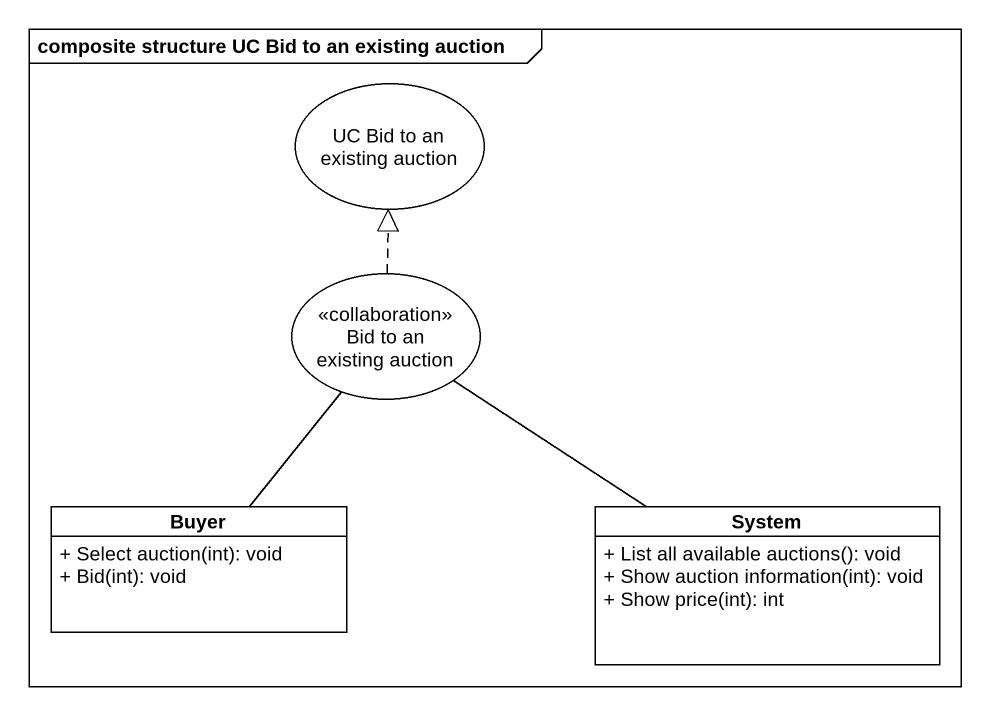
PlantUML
@startuml
mainframe composite structure UC Bid to an existing auction
allowmixing
hide circle
hide empty members
skinparam classAttributeIconSize 0
usecase "UC Bid to an existing auction" as UC_Bid_to_an_existing
usecase "Bid to an existing auction" as Bid_to_an_existing_auction <<collaboration>>
class Buyer {
  + Select auction(int): void
  + Bid(int): void
}
class System {
  + List all available auctions(): void
  + Show auction information(int): void
  + Show price(int): int
}
Bid_to_an_existing_auction .up.|> UC_Bid_to_an_existing
Buyer -up- Bid_to_an_existing_auction
System -up- Bid_to_an_existing_auction
@enduml
